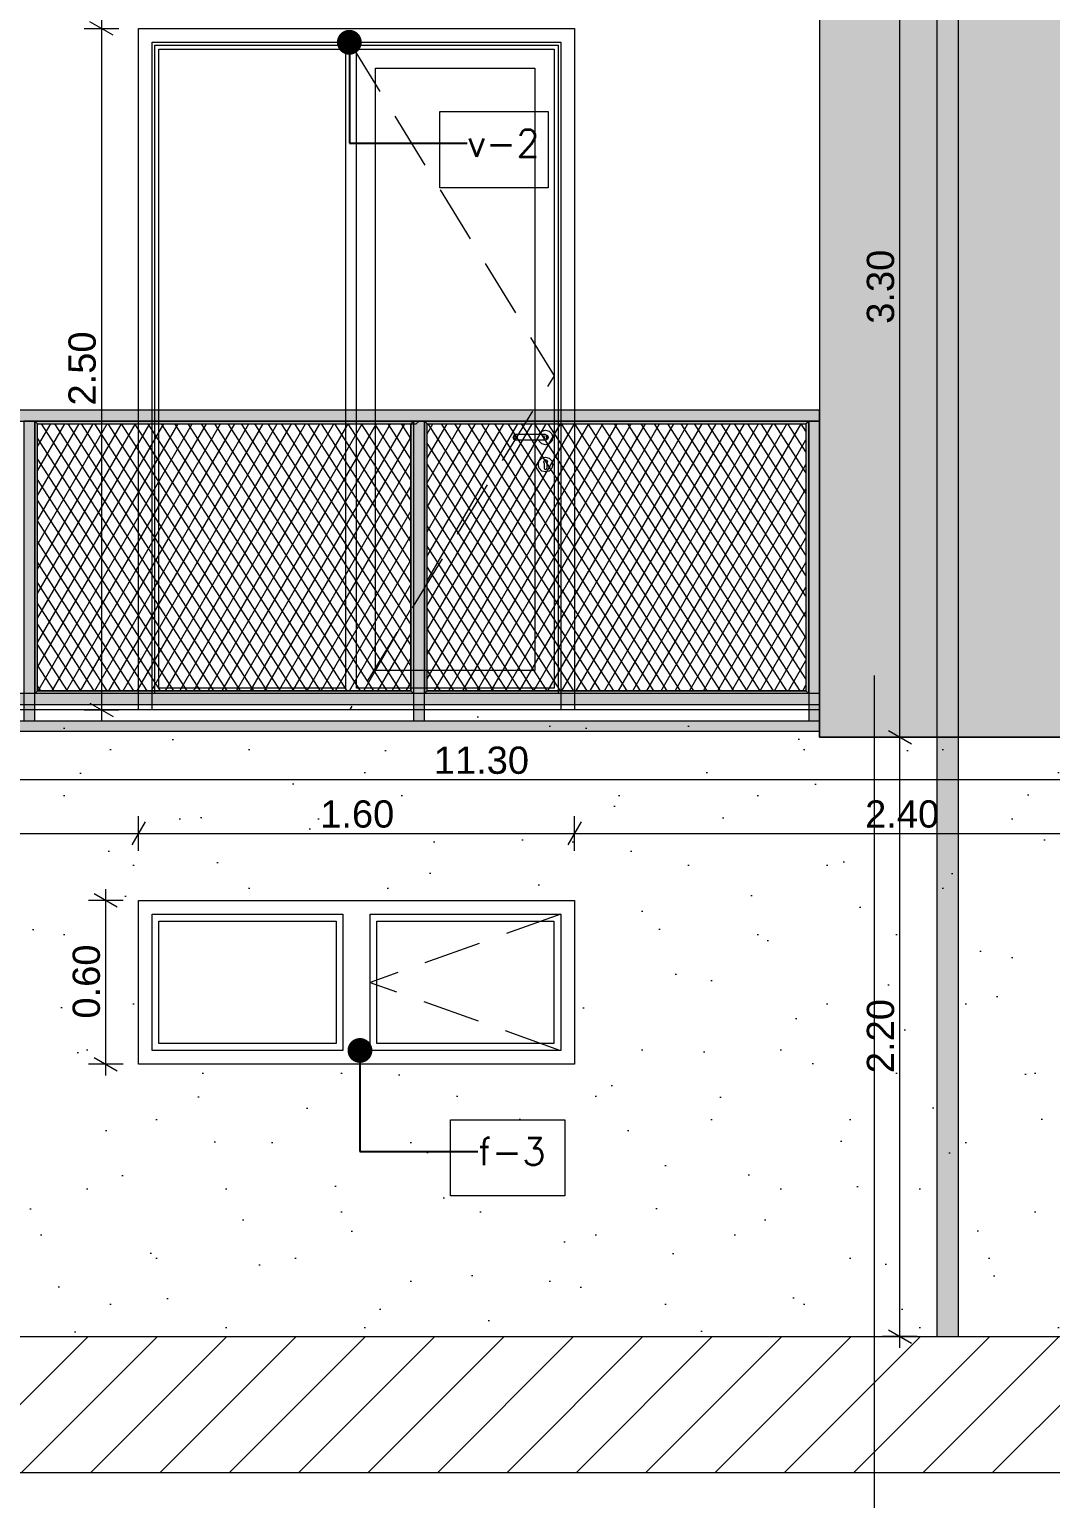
# Model space of a CAD drawing. Header units: millimetres. Extents: x 475616349 to 476941521, y 4620115302 to 4621446928.
# Drawn here: x 476651762 to 476655510, y 4620516726 to 4620522118 of the extents above; entities that cross this region are included whole.
import ezdxf

# ---------------------------------------------------------------- set-up
doc = ezdxf.new("R2010")
doc.units = ezdxf.units.MM
doc.header["$MEASUREMENT"] = 0
doc.linetypes.add('Hidden Line', pattern=[317.5, 211.666667, -105.833333])
for name, color, linetype, lineweight in [('0_Pen_No__250_Pen_No__255', 255, 'Continuous', 0), ('0_Pen_No__250_Pen_No__7', 7, 'Continuous', 0), ('2D Drafting - General_Pen_No__30_Pen_No__9_Pen_No__9_Pen_No__253', 252, 'Continuous', 0), ('2D Drafting - General_Pen_No__30_Pen_No__9_Pen_No__9_Pen_No__7', 7, 'Continuous', 0), ('2D Drafting - General_Pen_No__7_Pen_No__250', 7, 'Continuous', 0), ('2D Drafting - General_Pen_No__7_Pen_No__7', 7, 'Continuous', 0), ('New_2D Drafting - General_Pen_No__2_Pen_No__250', 7, 'Continuous', 0), ('New_2D Drafting - General_Pen_No__30_Pen_No__9_Pen_No__9_Pen_No__255', 255, 'Continuous', 0), ('New_2D Drafting - General_Pen_No__30_Pen_No__9_Pen_No__9_Pen_No__7', 7, 'Continuous', 0), ('New_2D Drafting - General_Pen_No__4', 7, 'Continuous', 0), ('New_2D Drafting - General_Pen_No__42', 250, 'Continuous', 0), ('New_2D Drafting - General_Pen_No__7', 7, 'Continuous', 0), ('New_Structural - Bearing_Pen_No__250', 7, 'Continuous', 0), ('New_Structural - Bearing_Pen_No__7', 7, 'Continuous', 0), ('New_zoma_Pen_No__4', 7, 'Continuous', 0), ('New_zoma_Pen_No__7', 7, 'Continuous', 0), ('Structural - Bearing_Pen_No__7', 7, 'Continuous', 0), ('zoma_Pen_No__142', 142, 'Continuous', 0), ('zoma_Pen_No__5_Pen_No__5_Pen_No__142', 142, 'Continuous', 0)]:
    doc.layers.add(name, color=color, linetype=linetype, lineweight=lineweight)
doc.layers.add('New_zoma', color=7, linetype='Continuous')
doc.layers.add('zoma', color=7, linetype='Continuous')
doc.styles.add('GENERATED_STYLE_1', font='arial.ttf')
doc.styles.add('GENERATED_STYLE_2', font='arial.ttf')
doc.dimstyles.new('GENERATED_STYLE__1', dxfattribs={"dimtxt": 200, "dimasz": 64.421331, "dimexe": 0.18, "dimexo": 3, "dimgap": 0.09, "dimtad": 1, "dimtih": 1, "dimtoh": 1, "dimlfac": 0.001, "dimzin": 0, "dimdsep": 46, "dimtxsty": 'GENERATED_STYLE_2', "dimblk": 'ARROWHEAD_2', "dimblk1": 'ARROWHEAD_2', "dimblk2": 'ARROWHEAD_2', "dimcen": 0.09, "dimclrd": 142, "dimclre": 142, "dimclrt": 142, "dimadec": 0, "dimazin": 0, "dimtfac": 1, "dimtdec": 4, "dimtmove": 0, "dimatfit": 3, "dimfxl": 1, "dimtolj": 1, "dimtzin": 0, "dimarcsym": 0})
doc.dimstyles.new('GENERATED_STYLE__18', dxfattribs={"dimtxt": 100, "dimasz": 64.421331, "dimexe": 0.18, "dimexo": 3, "dimgap": 0.09, "dimtad": 1, "dimtih": 1, "dimtoh": 1, "dimlfac": 0.001, "dimzin": 0, "dimdsep": 46, "dimtxsty": 'GENERATED_STYLE_1', "dimblk": 'ARROWHEAD_2', "dimblk1": 'ARROWHEAD_2', "dimblk2": 'ARROWHEAD_2', "dimcen": 0.09, "dimclrd": 7, "dimclre": 7, "dimclrt": 7, "dimadec": 0, "dimazin": 0, "dimtfac": 1, "dimtdec": 4, "dimtmove": 0, "dimatfit": 3, "dimfxl": 1, "dimtolj": 1, "dimtzin": 0, "dimarcsym": 0})
doc.dimstyles.new('GENERATED_STYLE__19', dxfattribs={"dimtxt": 100, "dimasz": 64.421331, "dimexe": 0.18, "dimexo": 3, "dimgap": 0.09, "dimtad": 1, "dimlfac": 0.001, "dimzin": 0, "dimdsep": 46, "dimtxsty": 'GENERATED_STYLE_1', "dimblk": 'ARROWHEAD_2', "dimblk1": 'ARROWHEAD_2', "dimblk2": 'ARROWHEAD_2', "dimcen": 0.09, "dimclrd": 7, "dimclre": 7, "dimclrt": 7, "dimadec": 0, "dimazin": 0, "dimtfac": 1, "dimtdec": 4, "dimtmove": 0, "dimatfit": 3, "dimfxl": 1, "dimtolj": 1, "dimtzin": 0, "dimarcsym": 0})
doc.dimstyles.new('GENERATED_STYLE__48', dxfattribs={"dimtxt": 0.18, "dimasz": 182.4, "dimexe": 0.18, "dimexo": 0.0625, "dimgap": 0.09, "dimtad": 0, "dimtih": 1, "dimtoh": 1, "dimdec": 4, "dimzin": 0, "dimdsep": 46, "dimcen": 0.09, "dimadec": 0, "dimazin": 0, "dimtfac": 1, "dimtdec": 4, "dimtmove": 0, "dimatfit": 3, "dimldrblk": 'ARROWHEAD_11', "dimfxl": 1, "dimtolj": 1, "dimtzin": 0, "dimarcsym": 0})
pattern_1 = [(60, (476577134.07, 4620325125.74), (-38.971143, 22.5), []), (122.833095, (476577134.07, 4620325125.74), (36.80608, 18.75), [])]

# ---------------------------------------------------------------- blocks, each defined once
blk = doc.blocks.new('*D215', base_point=(476577134.1, 4620325125.7))
at = {"layer": 'zoma_Pen_No__142', "color": 142, "linetype": 'Continuous', "lineweight": 0, "transparency": 16777216}
for p, q in [((476647960.3, 4620514642.2), (476647911.3, 4620514557.4)), ((476647935.8, 4620514536.2), (476647935.8, 4620514663.4)), ((476689711.3, 4620514557.4), (476689760.3, 4620514642.2)), ((476689735.8, 4620514536.2), (476689735.8, 4620514663.4)), ((476647894.3, 4620514599.8), (476647935.8, 4620514599.8)), ((476647935.8, 4620514599.8), (476689735.8, 4620514599.8)), ((476689735.8, 4620514599.8), (476689777.2, 4620514599.8))]:
    blk.add_line(p, q, dxfattribs=at)
at = {"layer": 'zoma_Pen_No__142', "color": 142, "lineweight": 0, "transparency": 16777216, "insert": (476668493.8, 4620514639.8), "char_height": 200, "attachment_point": 7, "style": 'GENERATED_STYLE_2'}
blk.add_mtext('\\A1;{\\pql;\\fArial CYR|b0|i0|c204|p34;41.80}', dxfattribs=at)
blk = doc.blocks.new('ARROWHEAD_2')
at = {"color": 0, "linetype": 'Continuous', "lineweight": 0}
for p, q in [((0, 0), (-1, 0)), ((-0.378, -0.655), (0.378, 0.655))]:
    blk.add_line(p, q, dxfattribs=at)
blk = doc.blocks.new('*D217', base_point=(476577134.1, 4620325125.7))
at = {"layer": 'zoma_Pen_No__142', "color": 142, "linetype": 'Continuous', "lineweight": 0, "transparency": 16777216}
for p, q in [((476648162.5, 4620515328.6), (476648162.5, 4620515455.8)), ((476654662.5, 4620515328.6), (476654662.5, 4620515455.8)), ((476648187, 4620515434.6), (476648138.1, 4620515349.8)), ((476648162.5, 4620515392.2), (476654662.5, 4620515392.2)), ((476654687, 4620515434.6), (476654638.1, 4620515349.8))]:
    blk.add_line(p, q, dxfattribs=at)
at = {"layer": 'zoma_Pen_No__142', "color": 142, "lineweight": 0, "transparency": 16777216, "char_height": 200, "attachment_point": 7, "style": 'GENERATED_STYLE_2'}
for s, insert in [('\\A1;{\\pql;\\fArial CYR|b0|i0|c204|p34;6.50}', (476651146.5, 4620515432.2)), ('\\A1;{\\pql;\\fArial CYR|b0|i0|c204|p34;0.40}', (476654105.9, 4620515432.2))]:
    blk.add_mtext(s, dxfattribs=dict(at, insert=insert))
blk = doc.blocks.new('*D218', base_point=(476577134.1, 4620325125.7))
at = {"layer": 'zoma_Pen_No__142', "color": 142, "linetype": 'Continuous', "lineweight": 0, "transparency": 16777216}
for p, q in [((476654662.5, 4620515328.6), (476654662.5, 4620515455.8)), ((476655062.5, 4620515328.6), (476655062.5, 4620515455.8)), ((476654687, 4620515434.6), (476654638.1, 4620515349.8)), ((476654662.5, 4620515392.2), (476655062.5, 4620515392.2)), ((476655087, 4620515434.6), (476655038.1, 4620515349.8))]:
    blk.add_line(p, q, dxfattribs=at)
blk = doc.blocks.new('*D219', base_point=(476577134.1, 4620325125.7))
at = {"layer": 'zoma_Pen_No__142', "color": 142, "linetype": 'Continuous', "lineweight": 0, "transparency": 16777216}
for p, q in [((476655062.5, 4620515328.6), (476655062.5, 4620515455.8)), ((476661562, 4620515328.6), (476661562, 4620515455.8)), ((476655087, 4620515434.6), (476655038.1, 4620515349.8)), ((476655062.5, 4620515392.2), (476661562, 4620515392.2)), ((476661586.5, 4620515434.6), (476661537.5, 4620515349.8))]:
    blk.add_line(p, q, dxfattribs=at)
at = {"layer": 'zoma_Pen_No__142', "color": 142, "lineweight": 0, "transparency": 16777216, "insert": (476658046.2, 4620515432.2), "char_height": 200, "attachment_point": 7, "style": 'GENERATED_STYLE_2'}
blk.add_mtext('\\A1;{\\pql;\\fArial CYR|b0|i0|c204|p34;6.50}', dxfattribs=at)
blk = doc.blocks.new('*D623', base_point=(476577134.1, 4620325125.7))
at = {"layer": 'New_zoma_Pen_No__4', "color": 7, "linetype": 'Continuous', "lineweight": 0, "transparency": 16777216}
for p, q in [((476647786.6, 4620519406.6), (476647737.7, 4620519321.8)), ((476647762.2, 4620519300.6), (476647762.2, 4620519427.8)), ((476659086.4, 4620519406.6), (476659037.5, 4620519321.8)), ((476659061.9, 4620519300.6), (476659061.9, 4620519427.8)), ((476647720.7, 4620519364.2), (476647762.2, 4620519364.2)), ((476647762.2, 4620519364.2), (476659061.9, 4620519364.2))]:
    blk.add_line(p, q, dxfattribs=at)
at = {"layer": 'New_zoma_Pen_No__7', "color": 7, "lineweight": 0, "transparency": 16777216, "insert": (476653246.1, 4620519384.2), "char_height": 100, "attachment_point": 7, "style": 'GENERATED_STYLE_1'}
blk.add_mtext('\\A1;{\\pql;\\fArial|b0|i0|c0|p34;11.30}', dxfattribs=at)
blk = doc.blocks.new('*D629', base_point=(476577134.1, 4620325125.7))
at = {"layer": 'New_zoma_Pen_No__4', "color": 7, "linetype": 'Continuous', "lineweight": 0, "transparency": 16777216}
for p, q in [((476650962.2, 4620519103.3), (476650962.2, 4620519230.4)), ((476652162.4, 4620519103.3), (476652162.4, 4620519230.4)), ((476650986.6, 4620519209.3), (476650937.7, 4620519124.5)), ((476650962.2, 4620519166.9), (476652162.4, 4620519166.9)), ((476652186.9, 4620519209.3), (476652138, 4620519124.5))]:
    blk.add_line(p, q, dxfattribs=at)
at = {"layer": 'New_zoma_Pen_No__7', "color": 7, "lineweight": 0, "transparency": 16777216, "insert": (476651429.3, 4620519186.9), "char_height": 100, "attachment_point": 7, "style": 'GENERATED_STYLE_1'}
blk.add_mtext('\\A1;{\\pql;\\fArial|b0|i0|c0|p34;1.20}', dxfattribs=at)
blk = doc.blocks.new('*D630', base_point=(476577134.1, 4620325125.7))
at = {"layer": 'New_zoma_Pen_No__4', "color": 7, "linetype": 'Continuous', "lineweight": 0, "transparency": 16777216}
for p, q in [((476652162.4, 4620519103.3), (476652162.4, 4620519230.4)), ((476653762, 4620519103.3), (476653762, 4620519230.4)), ((476652186.9, 4620519209.3), (476652138, 4620519124.5)), ((476652162.4, 4620519166.9), (476653762, 4620519166.9)), ((476653786.5, 4620519209.3), (476653737.5, 4620519124.5))]:
    blk.add_line(p, q, dxfattribs=at)
at = {"layer": 'New_zoma_Pen_No__7', "color": 7, "lineweight": 0, "transparency": 16777216, "insert": (476652829.2, 4620519186.9), "char_height": 100, "attachment_point": 7, "style": 'GENERATED_STYLE_1'}
blk.add_mtext('\\A1;{\\pql;\\fArial|b0|i0|c0|p34;1.60}', dxfattribs=at)
blk = doc.blocks.new('*D631', base_point=(476577134.1, 4620325125.7))
at = {"layer": 'New_zoma_Pen_No__4', "color": 7, "linetype": 'Continuous', "lineweight": 0, "transparency": 16777216}
for p, q in [((476653762, 4620519103.3), (476653762, 4620519230.4)), ((476656162, 4620519103.3), (476656162, 4620519230.4)), ((476653786.5, 4620519209.3), (476653737.5, 4620519124.5)), ((476653762, 4620519166.9), (476656162, 4620519166.9)), ((476656186.5, 4620519209.3), (476656137.5, 4620519124.5))]:
    blk.add_line(p, q, dxfattribs=at)
at = {"layer": 'New_zoma_Pen_No__7', "color": 7, "lineweight": 0, "transparency": 16777216, "insert": (476654829, 4620519186.9), "char_height": 100, "attachment_point": 7, "style": 'GENERATED_STYLE_1'}
blk.add_mtext('\\A1;{\\pql;\\fArial|b0|i0|c0|p34;2.40}', dxfattribs=at)
blk = doc.blocks.new('*D672', base_point=(476577134.1, 4620325125.7))
at = {"layer": 'New_zoma_Pen_No__4', "color": 7, "linetype": 'Continuous', "lineweight": 0, "transparency": 16777216}
for p, q in [((476652084.6, 4620518895.9), (476651999.8, 4620518944.8)), ((476652042.2, 4620518920.4), (476652042.2, 4620518961.8)), ((476652105.7, 4620518920.4), (476651978.6, 4620518920.4)), ((476652042.2, 4620518320.4), (476652042.2, 4620518920.4)), ((476652105.7, 4620518320.4), (476651978.6, 4620518320.4)), ((476651999.8, 4620518344.8), (476652084.6, 4620518295.9)), ((476652042.2, 4620518278.9), (476652042.2, 4620518320.4))]:
    blk.add_line(p, q, dxfattribs=at)
at = {"layer": 'New_zoma_Pen_No__7', "color": 7, "lineweight": 0, "transparency": 16777216, "insert": (476652022.2, 4620518487.3), "char_height": 100, "attachment_point": 7, "rotation": 90, "style": 'GENERATED_STYLE_1'}
blk.add_mtext('\\A1;{\\pql;\\fArial|b0|i0|c0|p34;0.60}', dxfattribs=at)
blk = doc.blocks.new('*D673', base_point=(476577134.1, 4620325125.7))
at = {"layer": 'New_zoma_Pen_No__4', "color": 7, "linetype": 'Continuous', "lineweight": 0, "transparency": 16777216}
for p, q in [((476649305.9, 4620518320.4), (476649178.7, 4620518320.4)), ((476649199.9, 4620518344.8), (476649284.7, 4620518295.9)), ((476649242.3, 4620517320.3), (476649242.3, 4620518320.4)), ((476649199.9, 4620517344.8), (476649284.7, 4620517295.8)), ((476649305.9, 4620517320.3), (476649178.7, 4620517320.3)), ((476649242.3, 4620517278.8), (476649242.3, 4620517320.3))]:
    blk.add_line(p, q, dxfattribs=at)
at = {"layer": 'New_zoma_Pen_No__7', "color": 7, "lineweight": 0, "transparency": 16777216, "insert": (476649222.3, 4620517687.3), "char_height": 100, "attachment_point": 7, "rotation": 90, "style": 'GENERATED_STYLE_1'}
blk.add_mtext('\\A1;{\\pql;\\fArial|b0|i0|c0|p34;1.00}', dxfattribs=at)
blk = doc.blocks.new('*D674', base_point=(476577134.1, 4620325125.7))
at = {"layer": 'New_zoma_Pen_No__4', "color": 7, "linetype": 'Continuous', "lineweight": 0, "transparency": 16777216}
for p, q in [((476649199.9, 4620518944.8), (476649284.7, 4620518895.9)), ((476649305.9, 4620518920.4), (476649178.7, 4620518920.4)), ((476649242.3, 4620518320.4), (476649242.3, 4620518920.4)), ((476649305.9, 4620518320.4), (476649178.7, 4620518320.4)), ((476649199.9, 4620518344.8), (476649284.7, 4620518295.9))]:
    blk.add_line(p, q, dxfattribs=at)
at = {"layer": 'New_zoma_Pen_No__7', "color": 7, "lineweight": 0, "transparency": 16777216, "insert": (476649222.3, 4620518487.3), "char_height": 100, "attachment_point": 7, "rotation": 90, "style": 'GENERATED_STYLE_1'}
blk.add_mtext('\\A1;{\\pql;\\fArial|b0|i0|c0|p34;0.60}', dxfattribs=at)
blk = doc.blocks.new('*D675', base_point=(476577134.1, 4620325125.7))
at = {"layer": 'New_zoma_Pen_No__4', "color": 7, "linetype": 'Continuous', "lineweight": 0, "transparency": 16777216}
for p, q in [((476649284.7, 4620519495.9), (476649199.9, 4620519544.8)), ((476649242.3, 4620519520.4), (476649242.3, 4620519561.8)), ((476649305.9, 4620519520.4), (476649178.7, 4620519520.4)), ((476649242.3, 4620518920.4), (476649242.3, 4620519520.4)), ((476649199.9, 4620518944.8), (476649284.7, 4620518895.9)), ((476649305.9, 4620518920.4), (476649178.7, 4620518920.4))]:
    blk.add_line(p, q, dxfattribs=at)
at = {"layer": 'New_zoma_Pen_No__7', "color": 7, "lineweight": 0, "transparency": 16777216, "insert": (476649222.3, 4620519087.3), "char_height": 100, "attachment_point": 7, "rotation": 90, "style": 'GENERATED_STYLE_1'}
blk.add_mtext('\\A1;{\\pql;\\fArial|b0|i0|c0|p34;0.60}', dxfattribs=at)
blk = doc.blocks.new('*D690', base_point=(476577134.1, 4620325125.7))
at = {"layer": 'New_zoma_Pen_No__4', "color": 7, "linetype": 'Continuous', "lineweight": 0, "transparency": 16777216}
for p, q in [((476652069.1, 4620522095.9), (476651984.4, 4620522144.8)), ((476652026.8, 4620522161.8), (476652026.8, 4620522120.4)), ((476651963.2, 4620522120.4), (476652090.3, 4620522120.4)), ((476652026.8, 4620522120.4), (476652026.8, 4620519620.4)), ((476651984.4, 4620519644.8), (476652069.1, 4620519595.9)), ((476651963.2, 4620519620.4), (476652090.3, 4620519620.4)), ((476652026.8, 4620519620.4), (476652026.8, 4620519578.9))]:
    blk.add_line(p, q, dxfattribs=at)
at = {"layer": 'New_zoma_Pen_No__7', "color": 7, "lineweight": 0, "transparency": 16777216, "insert": (476652006.8, 4620520737.3), "char_height": 100, "attachment_point": 7, "rotation": 90.0002, "style": 'GENERATED_STYLE_1'}
blk.add_mtext('\\A1;{\\pql;\\fArial|b0|i0|c0|p34;2.50}', dxfattribs=at)
blk = doc.blocks.new('*D731', base_point=(476577134.1, 4620325125.7))
at = {"layer": 'New_zoma_Pen_No__4', "color": 7, "linetype": 'Continuous', "lineweight": 0, "transparency": 16777216}
for p, q in [((476654914.2, 4620519544.8), (476654999, 4620519495.9)), ((476655020.2, 4620519520.4), (476654893, 4620519520.4)), ((476654956.6, 4620517320.3), (476654956.6, 4620519520.4)), ((476654914.2, 4620517344.8), (476654999, 4620517295.8)), ((476655020.2, 4620517320.3), (476654893, 4620517320.3)), ((476654956.6, 4620517278.9), (476654956.6, 4620517320.3))]:
    blk.add_line(p, q, dxfattribs=at)
at = {"layer": 'New_zoma_Pen_No__7', "color": 7, "lineweight": 0, "transparency": 16777216, "insert": (476654936.6, 4620518287.3), "char_height": 100, "attachment_point": 7, "rotation": 90, "style": 'GENERATED_STYLE_1'}
blk.add_mtext('\\A1;{\\pql;\\fArial|b0|i0|c0|p34;2.20}', dxfattribs=at)
blk = doc.blocks.new('*D732', base_point=(476577134.1, 4620325125.7))
at = {"layer": 'New_zoma_Pen_No__4', "color": 7, "linetype": 'Continuous', "lineweight": 0, "transparency": 16777216}
for p, q in [((476654914.2, 4620522844.8), (476654999, 4620522795.9)), ((476655020.2, 4620522820.4), (476654893, 4620522820.4)), ((476654956.6, 4620519520.4), (476654956.6, 4620522820.4)), ((476654914.2, 4620519544.8), (476654999, 4620519495.9)), ((476655020.2, 4620519520.4), (476654893, 4620519520.4))]:
    blk.add_line(p, q, dxfattribs=at)
at = {"layer": 'New_zoma_Pen_No__7', "color": 7, "lineweight": 0, "transparency": 16777216, "insert": (476654936.6, 4620521037.3), "char_height": 100, "attachment_point": 7, "rotation": 90, "style": 'GENERATED_STYLE_1'}
blk.add_mtext('\\A1;{\\pql;\\fArial|b0|i0|c0|p34;3.30}', dxfattribs=at)
blk = doc.blocks.new('*D739', base_point=(476577134.1, 4620325125.7))
at = {"layer": 'New_zoma_Pen_No__4', "color": 7, "linetype": 'Continuous', "lineweight": 0, "transparency": 16777216}
for p, q in [((476654686.5, 4620522623.4), (476654637.5, 4620522538.6)), ((476654662, 4620522517.5), (476654662, 4620522644.6)), ((476661937.7, 4620522538.6), (476661986.6, 4620522623.4)), ((476661962.1, 4620522517.5), (476661962.1, 4620522644.6)), ((476654620.6, 4620522581), (476654662, 4620522581)), ((476654662, 4620522581), (476661962.1, 4620522581)), ((476661962.1, 4620522581), (476662003.6, 4620522581))]:
    blk.add_line(p, q, dxfattribs=at)
at = {"layer": 'New_zoma_Pen_No__7', "color": 7, "lineweight": 0, "transparency": 16777216, "insert": (476658179, 4620522601), "char_height": 100, "attachment_point": 7, "style": 'GENERATED_STYLE_1'}
blk.add_mtext('\\A1;{\\pql;\\fArial|b0|i0|c0|p34;7.30}', dxfattribs=at)
blk = doc.blocks.new('ARROWHEAD_11')
at = {"color": 0, "linetype": 'Continuous', "lineweight": 0}
blk.add_line((0, 0), (-1, 0), dxfattribs=at)
at = {"color": 0, "linetype": 'Continuous', "lineweight": 0, "const_width": 0.25, "flags": 128}
blk.add_lwpolyline([(-0.125, 0, 1), (0.125, 0, 1)], format="xyb", close=True, dxfattribs=at)

msp = doc.modelspace()

# ---------------------------------------------------------------- hatches: boundary and pattern name
at = {"layer": '0_Pen_No__250_Pen_No__255', "linetype": 'Continuous', "lineweight": 0, "true_color": 0x3f3f3f}
msp.add_hatch(color=250, dxfattribs=at).paths.add_polyline_path([(476655172.006, 4620517320.31), (476655172.006, 4620529295.176), (476655092.007, 4620529295.176), (476655092.007, 4620517320.31)])
at = {"layer": '2D Drafting - General_Pen_No__30_Pen_No__9_Pen_No__9_Pen_No__253', "linetype": 'Continuous', "lineweight": 0}
h = msp.add_hatch(dxfattribs=at)
h.set_pattern_fill('BRICK___RUNNING_BOND', color=252, style=0, pattern_type=2)
h.set_pattern_definition([(0, (476692910.175, 4620522353.93), (0, 66.64), []), (90, (476692910.17, 4620522353.93), (-244.8, 0), [66.64, -66.64]), (90, (476693032.57, 4620522420.57), (-244.8, 0), [66.64, -66.64])])
h.paths.add_polyline_path([(476647692.13, 4620532819.956), (476647692.13, 4620519520.362), (476648861.998, 4620519520.362), (476648862.006, 4620522120.37), (476648862.006, 4620523542.007), (476648862.006, 4620531720.362), (476648862.006, 4620531932.715), (476648862.006, 4620532420.362), (476654662.006, 4620532420.362), (476654662.006, 4620519520.362), (476661919.968, 4620519520.362), (476661962.147, 4620519520.362), (476661962.147, 4620522820.364), (476661962.147, 4620525320.374), (476661962.147, 4620525944.887), (476661962.147, 4620532420.374), (476665762.003, 4620532420.374), (476665762.003, 4620522120.38), (476665162.198, 4620522120.38), (476665162.198, 4620517320.329), (476668462.159, 4620517320.329), (476668462.159, 4620517320.295), (476668932.159, 4620517320.295), (476668932.159, 4620532819.956), (476661962.147, 4620532819.956), (476655062.006, 4620532819.956)])
h.paths.add_polyline_path([(476661562.006, 4620526020.374), (476655062.006, 4620526020.374), (476655062.006, 4620528520.374), (476661562.006, 4620528520.374)], flags=0)
h.paths.add_polyline_path([(476661562.006, 4620522820.364), (476655062.006, 4620522820.364), (476655062.006, 4620525320.374), (476661562.006, 4620525320.374)], flags=0)
h.paths.add_polyline_path([(476661562.006, 4620529220.374), (476655062.006, 4620529220.374), (476655062.006, 4620531720.361), (476661562.006, 4620531720.361)], flags=0)
h.paths.add_polyline_path([(476656112.047, 4620522120.412), (476656112.047, 4620519620.412), (476657707.931, 4620519620.412), (476657712.047, 4620519620.412), (476657712.047, 4620522120.412)], flags=0)
h.paths.add_polyline_path([(476666262.224, 4620522120.362), (476666262.224, 4620520520.362), (476667862.223, 4620520520.362), (476667862.223, 4620522120.362)], flags=0)
h.paths.add_polyline_path([(476667862.223, 4620530120.362), (476667862.223, 4620531720.362), (476666262.224, 4620531720.362), (476666262.224, 4620530120.362)], flags=0)
h.paths.add_polyline_path([(476666262.228, 4620528520.362), (476666262.228, 4620526920.362), (476667862.228, 4620526920.362), (476667862.228, 4620528520.362)], flags=0)
h.paths.add_polyline_path([(476666262.228, 4620523720.362), (476667862.228, 4620523720.362), (476667862.228, 4620525320.362), (476666262.228, 4620525320.362)], flags=0)
h.paths.add_polyline_path([(476666262.435, 4620518320.362), (476667862.006, 4620518320.362), (476667862.006, 4620518920.362), (476666262.435, 4620518920.362)], flags=0)
at = {"layer": '2D Drafting - General_Pen_No__7_Pen_No__7', "linetype": 'Continuous', "lineweight": 0}
h = msp.add_hatch(dxfattribs=at)
h.set_pattern_fill('MASONRY_BLOCK', style=0, pattern_type=2)
h.set_pattern_definition([(45, (476577134.07, 4620325125.74), (-127.27922, 127.27922), [])])
h.paths.add_polyline_path([(476694428.066, 4620517320.282), (476694428.066, 4620516820.283), (476638024.67, 4620516820.283), (476638024.67, 4620517320.273), (476652661.483, 4620517320.304)])
at = {"layer": 'New_2D Drafting - General_Pen_No__30_Pen_No__9_Pen_No__9_Pen_No__255', "linetype": 'Continuous', "lineweight": 0}
for points in [[(476648862.006, 4620520720.413), (476648862.006, 4620520680.413), (476654662.006, 4620520680.413), (476654662.006, 4620520720.413)], [(476651742.006, 4620519580.362), (476651782.006, 4620519580.362), (476651782.006, 4620520680.413), (476651742.006, 4620520680.413)], [(476651782.006, 4620519680.412), (476651792.006, 4620519690.412), (476651792.006, 4620520670.439), (476651782.006, 4620520680.439)], [(476653182.006, 4620520670.439), (476653192.006, 4620520680.439), (476651782.006, 4620520680.439), (476651792.006, 4620520670.439)], [(476653172.006, 4620519680.386), (476653162.006, 4620519690.386), (476653162.006, 4620520670.413), (476653172.006, 4620520680.413)], [(476653172.006, 4620519580.362), (476653212.006, 4620519580.362), (476653212.006, 4620520680.413), (476653172.006, 4620520680.413)], [(476653212.006, 4620519680.412), (476653222.006, 4620519690.412), (476653222.006, 4620520670.413), (476653212.006, 4620520680.413)], [(476654612.033, 4620520670.413), (476654622.033, 4620520680.413), (476653212.006, 4620520680.413), (476653222.006, 4620520670.413)], [(476654622.006, 4620520680.413), (476654611.92, 4620520670.413), (476654611.92, 4620519690.412), (476654622.006, 4620519680.412)], [(476654622.006, 4620519580.362), (476654662.006, 4620519580.362), (476654662.006, 4620520680.413), (476654622.006, 4620520680.413)], [(476648862.006, 4620519680.412), (476648862.006, 4620519640.412), (476654662.006, 4620519640.412), (476654662.006, 4620519680.412)], [(476653162.006, 4620519690.438), (476653172.033, 4620519680.412), (476651782.006, 4620519680.412), (476651792.033, 4620519690.438)], [(476654611.92, 4620519690.412), (476654622.006, 4620519680.412), (476653212.006, 4620519680.412), (476653222.006, 4620519690.412)], [(476654662.006, 4620519580.362), (476654662.006, 4620519540.362), (476648862.006, 4620519540.362), (476648862.006, 4620519580.362)]]:
    msp.add_hatch(color=255, dxfattribs=at).paths.add_polyline_path(points)
at = {"layer": 'New_2D Drafting - General_Pen_No__42', "linetype": 'Continuous', "lineweight": 0}
h = msp.add_hatch(dxfattribs=at)
h.set_pattern_fill('CUT_STONE', color=250, style=0, pattern_type=2)
h.set_pattern_definition([(45, (476577134.07, 4620325925.74), (-254.55844, 254.55844), [0, -240, 0, -360]), (110, (476577934.07, 4620325925.74), (338.28934, 123.12725), [0, -176, 0, -304])])
h.paths.add_polyline_path([(476647762.159, 4620517320.293), (476659061.93, 4620517320.317), (476659061.93, 4620519520.362), (476654662.006, 4620519520.362), (476654662.006, 4620519620.419), (476648861.998, 4620519620.419), (476648861.998, 4620519520.362), (476647762.159, 4620519520.362)])
h.paths.add_polyline_path([(476649362.586, 4620518320.362), (476649362.586, 4620518920.362), (476650962.158, 4620518920.362), (476650962.158, 4620518320.362)], flags=0)
h.paths.add_polyline_path([(476652162.438, 4620518320.362), (476652162.438, 4620518920.362), (476653762.01, 4620518920.362), (476653762.01, 4620518320.362)], flags=0)
h.paths.add_polyline_path([(476657761.575, 4620518320.362), (476657761.575, 4620518920.362), (476656162.003, 4620518920.362), (476656162.003, 4620518320.362)], flags=0)
at = {"layer": 'New_2D Drafting - General_Pen_No__7', "linetype": 'Continuous', "lineweight": 0}
h = msp.add_hatch(dxfattribs=at)
h.set_pattern_fill('BATT_INSULATION', style=0, pattern_type=2)
h.set_pattern_definition(pattern_1)
h.paths.add_polyline_path([(476651792.006, 4620520670.439), (476653162.006, 4620520670.439), (476653162.006, 4620519690.438), (476651792.006, 4620519690.438)])
h = msp.add_hatch(dxfattribs=at)
h.set_pattern_fill('BATT_INSULATION', style=0, pattern_type=2)
h.set_pattern_definition(pattern_1)
h.paths.add_polyline_path([(476653222.006, 4620520670.413), (476654611.92, 4620520670.413), (476654611.92, 4620519690.412), (476653222.006, 4620519690.412)])

# ---------------------------------------------------------------- linework, layer by layer
at = {"layer": '0_Pen_No__250_Pen_No__7', "color": 7, "linetype": 'Continuous', "lineweight": 0, "flags": 128}
msp.add_lwpolyline([(476655172.006, 4620517320.31), (476655172.006, 4620529295.176), (476655092.007, 4620529295.176), (476655092.007, 4620517320.31)], close=True, dxfattribs=at)
at = {"layer": '2D Drafting - General_Pen_No__30_Pen_No__9_Pen_No__9_Pen_No__7', "color": 7, "linetype": 'Continuous', "lineweight": 0, "flags": 128}
msp.add_lwpolyline([(476661962.147, 4620532819.956), (476655062.006, 4620532819.956), (476647692.13, 4620532819.956), (476647692.13, 4620519520.362), (476648861.998, 4620519520.362), (476648862.006, 4620522120.37), (476648862.006, 4620523542.007), (476648862.006, 4620531720.362), (476648862.006, 4620531932.715), (476648862.006, 4620532420.362), (476654662.006, 4620532420.362), (476654662.006, 4620519520.362), (476661919.968, 4620519520.362)], dxfattribs=at)
at = {"layer": '2D Drafting - General_Pen_No__7_Pen_No__250', "color": 7, "linetype": 'Continuous', "lineweight": 0, "flags": 128}
msp.add_lwpolyline([(476694428.066, 4620517320.282), (476694428.066, 4620516820.283), (476638024.67, 4620516820.283), (476638024.67, 4620517320.273), (476652661.483, 4620517320.304)], close=True, dxfattribs=at)
at = {"layer": '2D Drafting - General_Pen_No__7_Pen_No__7', "color": 7, "linetype": 'Continuous', "lineweight": 0, "flags": 128}
for points in [[(476653758.131, 4620519620.362), (476652162.248, 4620519620.367), (476652162.256, 4620522120.367), (476653762.256, 4620522120.361)], [(476653762.256, 4620522120.361), (476653762.248, 4620519620.362), (476653758.131, 4620519620.362)]]:
    msp.add_lwpolyline(points, dxfattribs=at)
for points in [[(476652212.256, 4620522070.366), (476653712.256, 4620522070.361), (476653712.248, 4620519620.362), (476652212.248, 4620519620.368)], [(476652222.256, 4620522060.366), (476653702.256, 4620522060.361), (476653702.248, 4620519680.363), (476652222.248, 4620519680.368)], [(476652237.256, 4620522045.366), (476652922.256, 4620522045.363), (476652922.248, 4620519700.366), (476652237.248, 4620519700.368)], [(476652962.252, 4620522045.363), (476653687.256, 4620522045.361), (476653687.248, 4620519700.363), (476652962.248, 4620519700.366)], [(476653032.256, 4620521975.363), (476653617.256, 4620521975.361), (476653617.248, 4620519765.363), (476653032.248, 4620519765.365)]]:
    msp.add_lwpolyline(points, close=True, dxfattribs=at)
at = {"layer": '2D Drafting - General_Pen_No__7_Pen_No__7', "color": 7, "linetype": 'Hidden Line', "lineweight": 0, "flags": 128}
for points in [[(476652937.256, 4620522070.363), (476653687.252, 4620520846.238), (476652938.025, 4620519621.649)], [(476653712.01, 4620518870.362), (476653012.224, 4620518620.362), (476653712.01, 4620518370.362)]]:
    msp.add_lwpolyline(points, dxfattribs=at)
at = {"layer": 'New_2D Drafting - General_Pen_No__2_Pen_No__250', "color": 7, "linetype": 'Continuous', "lineweight": 0, "flags": 128}
for points in [[(476653268.799, 4620521815.995), (476653665.8, 4620521815.995), (476653665.8, 4620521536.307), (476653268.799, 4620521536.307)], [(476653307.797, 4620518115.993), (476653726.797, 4620518115.993), (476653726.797, 4620517836.306), (476653307.797, 4620517836.306)]]:
    msp.add_lwpolyline(points, close=True, dxfattribs=at)
at = {"layer": 'New_2D Drafting - General_Pen_No__30_Pen_No__9_Pen_No__9_Pen_No__7', "color": 7, "linetype": 'Continuous', "lineweight": 0, "flags": 128}
for points in [[(476648862.006, 4620520720.413), (476648862.006, 4620520680.413), (476654662.006, 4620520680.413), (476654662.006, 4620520720.413)], [(476651742.006, 4620519580.362), (476651782.006, 4620519580.362), (476651782.006, 4620520680.413), (476651742.006, 4620520680.413)], [(476651782.006, 4620519680.412), (476651792.006, 4620519690.412), (476651792.006, 4620520670.439), (476651782.006, 4620520680.439)], [(476653182.006, 4620520670.439), (476653192.006, 4620520680.439), (476651782.006, 4620520680.439), (476651792.006, 4620520670.439)], [(476653172.006, 4620519680.386), (476653162.006, 4620519690.386), (476653162.006, 4620520670.413), (476653172.006, 4620520680.413)], [(476653172.006, 4620519580.362), (476653212.006, 4620519580.362), (476653212.006, 4620520680.413), (476653172.006, 4620520680.413)], [(476653212.006, 4620519680.412), (476653222.006, 4620519690.412), (476653222.006, 4620520670.413), (476653212.006, 4620520680.413)], [(476654612.033, 4620520670.413), (476654622.033, 4620520680.413), (476653212.006, 4620520680.413), (476653222.006, 4620520670.413)], [(476654622.006, 4620520680.413), (476654611.92, 4620520670.413), (476654611.92, 4620519690.412), (476654622.006, 4620519680.412)], [(476654622.006, 4620519580.362), (476654662.006, 4620519580.362), (476654662.006, 4620520680.413), (476654622.006, 4620520680.413)], [(476648862.006, 4620519680.412), (476648862.006, 4620519640.412), (476654662.006, 4620519640.412), (476654662.006, 4620519680.412)], [(476653162.006, 4620519690.438), (476653172.033, 4620519680.412), (476651782.006, 4620519680.412), (476651792.033, 4620519690.438)], [(476654611.92, 4620519690.412), (476654622.006, 4620519680.412), (476653212.006, 4620519680.412), (476653222.006, 4620519690.412)], [(476654662.006, 4620519580.362), (476654662.006, 4620519540.362), (476648862.006, 4620519540.362), (476648862.006, 4620519580.362)]]:
    msp.add_lwpolyline(points, close=True, dxfattribs=at)
at = {"layer": 'New_2D Drafting - General_Pen_No__4', "color": 7, "linetype": 'Continuous', "lineweight": 0, "flags": 128}
for points in [[(476651792.006, 4620520670.439), (476653162.006, 4620520670.439), (476653162.006, 4620519690.438), (476651792.006, 4620519690.438)], [(476653222.006, 4620520670.413), (476654611.92, 4620520670.413), (476654611.92, 4620519690.412), (476653222.006, 4620519690.412)], [(476647762.159, 4620517320.293), (476659061.93, 4620517320.317), (476659061.93, 4620519520.362), (476654662.006, 4620519520.362), (476654662.006, 4620519620.419), (476648861.998, 4620519620.419), (476648861.998, 4620519520.362), (476647762.159, 4620519520.362)], [(476652162.438, 4620518320.362), (476652162.438, 4620518920.362), (476653762.01, 4620518920.362), (476653762.01, 4620518320.362)]]:
    msp.add_lwpolyline(points, close=True, dxfattribs=at)
at = {"layer": 'New_Structural - Bearing_Pen_No__250', "color": 7, "linetype": 'Continuous', "lineweight": 0}
for p, q in [((476653539.29, 4620520627.433), (476653536.361, 4620520620.362)), ((476653536.361, 4620520620.362), (476653539.29, 4620520613.291)), ((476653540.842, 4620520627.433), (476653538.083, 4620520620.362)), ((476653538.083, 4620520620.362), (476653540.842, 4620520613.291)), ((476653546.361, 4620520630.362), (476653539.29, 4620520627.433)), ((476653545.656, 4620520627.433), (476653543.545, 4620520620.362)), ((476653543.545, 4620520620.362), (476653545.656, 4620520613.291)), ((476653547.503, 4620520630.362), (476653546.361, 4620520630.362)), ((476653550.754, 4620520630.362), (476653547.503, 4620520630.362)), ((476653555.621, 4620520630.362), (476653550.754, 4620520630.362)), ((476653552.862, 4620520627.433), (476653551.719, 4620520620.362)), ((476653551.719, 4620520620.362), (476653552.862, 4620520613.291)), ((476653561.361, 4620520630.362), (476653555.621, 4620520630.362)), ((476653641.361, 4620520630.362), (476653561.361, 4620520630.362)), ((476653632.04, 4620520630.362), (476653632.978, 4620520633.862)), ((476653632.978, 4620520633.862), (476653642.861, 4620520643.745)), ((476653647.101, 4620520630.362), (476653641.361, 4620520630.362)), ((476653642.861, 4620520643.745), (476653656.361, 4620520647.362)), ((476653651.968, 4620520630.362), (476653647.101, 4620520630.362)), ((476653649.86, 4620520627.433), (476653651.003, 4620520620.362)), ((476653651.003, 4620520620.362), (476653649.86, 4620520613.291)), ((476653655.219, 4620520630.362), (476653651.968, 4620520630.362)), ((476653656.361, 4620520630.362), (476653655.219, 4620520630.362)), ((476653656.361, 4620520647.362), (476653669.861, 4620520643.745)), ((476653656.361, 4620520630.362), (476653663.432, 4620520627.433)), ((476653659.177, 4620520620.362), (476653657.065, 4620520613.291)), ((476653657.066, 4620520627.433), (476653659.177, 4620520620.362)), ((476653661.88, 4620520627.433), (476653664.639, 4620520620.362)), ((476653664.639, 4620520620.362), (476653661.88, 4620520613.291)), ((476653663.432, 4620520627.433), (476653666.361, 4620520620.362)), ((476653666.361, 4620520620.362), (476653663.432, 4620520613.291)), ((476653669.861, 4620520643.745), (476653679.744, 4620520633.862)), ((476653679.744, 4620520633.862), (476653683.361, 4620520620.362)), ((476653683.361, 4620520620.362), (476653679.744, 4620520606.862)), ((476653539.29, 4620520613.291), (476653546.361, 4620520610.362)), ((476653547.503, 4620520610.362), (476653546.361, 4620520610.362)), ((476653550.754, 4620520610.362), (476653547.503, 4620520610.362)), ((476653555.621, 4620520610.362), (476653550.754, 4620520610.362)), ((476653561.361, 4620520610.362), (476653555.621, 4620520610.362)), ((476653641.361, 4620520610.362), (476653561.361, 4620520610.362)), ((476653632.978, 4620520606.862), (476653632.04, 4620520610.362)), ((476653642.861, 4620520596.979), (476653632.978, 4620520606.862)), ((476653647.101, 4620520610.362), (476653641.361, 4620520610.362)), ((476653656.361, 4620520593.362), (476653642.861, 4620520596.979)), ((476653651.968, 4620520610.362), (476653647.101, 4620520610.362)), ((476653655.219, 4620520610.362), (476653651.968, 4620520610.362)), ((476653656.361, 4620520610.362), (476653655.219, 4620520610.362)), ((476653663.432, 4620520613.291), (476653656.361, 4620520610.362)), ((476653669.861, 4620520596.979), (476653656.361, 4620520593.362)), ((476653679.744, 4620520606.862), (476653669.861, 4620520596.979)), ((476653629.361, 4620520520.362), (476653632.978, 4620520533.862)), ((476653632.978, 4620520506.862), (476653629.361, 4620520520.362)), ((476653632.978, 4620520533.862), (476653642.861, 4620520543.745)), ((476653642.861, 4620520496.979), (476653632.978, 4620520506.862)), ((476653642.861, 4620520543.745), (476653656.361, 4620520547.362)), ((476653649.64, 4620520532.002), (476653648.893, 4620520530.054)), ((476653648.893, 4620520530.054), (476653651.361, 4620520524.762)), ((476653649.64, 4620520532.002), (476653650.985, 4620520535.506)), ((476653656.361, 4620520537.787), (476653650.985, 4620520535.506)), ((476653651.361, 4620520524.762), (476653651.361, 4620520523.249)), ((476653651.361, 4620520523.249), (476653651.361, 4620520520.362)), ((476653651.361, 4620520520.362), (476653651.361, 4620520517.475)), ((476653651.361, 4620520517.475), (476653651.361, 4620520511.702)), ((476653651.361, 4620520511.702), (476653651.361, 4620520507.862)), ((476653651.361, 4620520507.862), (476653652.825, 4620520504.326)), ((476653656.361, 4620520547.362), (476653669.861, 4620520543.745)), ((476653661.736, 4620520535.506), (476653656.361, 4620520537.787)), ((476653659.896, 4620520504.326), (476653661.361, 4620520507.862)), ((476653661.361, 4620520524.762), (476653663.828, 4620520530.054)), ((476653661.361, 4620520523.249), (476653661.361, 4620520524.762)), ((476653661.361, 4620520523.249), (476653661.361, 4620520520.362)), ((476653661.361, 4620520520.362), (476653661.361, 4620520517.475)), ((476653661.361, 4620520517.475), (476653661.361, 4620520511.702)), ((476653661.361, 4620520511.702), (476653661.361, 4620520507.862)), ((476653663.081, 4620520532.002), (476653661.736, 4620520535.506)), ((476653663.081, 4620520532.002), (476653663.828, 4620520530.054)), ((476653669.861, 4620520543.745), (476653679.743, 4620520533.862)), ((476653679.743, 4620520506.862), (476653669.861, 4620520496.979)), ((476653679.743, 4620520533.862), (476653683.361, 4620520520.362)), ((476653683.361, 4620520520.362), (476653679.743, 4620520506.862)), ((476653656.361, 4620520493.362), (476653642.861, 4620520496.979)), ((476653652.825, 4620520504.326), (476653656.361, 4620520502.862)), ((476653656.361, 4620520502.862), (476653659.896, 4620520504.326)), ((476653669.861, 4620520496.979), (476653656.361, 4620520493.362))]:
    msp.add_line(p, q, dxfattribs=at)
at = {"layer": 'New_Structural - Bearing_Pen_No__7', "color": 7, "linetype": 'Continuous', "lineweight": 0}
for p, q in [((476652162.438, 4620518320.362), (476652162.438, 4620518920.362)), ((476653762.01, 4620518920.362), (476653762.01, 4620518320.362)), ((476652212.438, 4620518370.362), (476652212.438, 4620518870.362)), ((476652212.438, 4620518870.362), (476652912.224, 4620518870.362)), ((476652237.438, 4620518395.362), (476652237.438, 4620518845.362)), ((476652237.438, 4620518845.362), (476652887.224, 4620518845.362)), ((476652887.224, 4620518845.362), (476652887.224, 4620518395.362)), ((476652912.224, 4620518870.362), (476652912.224, 4620518370.362)), ((476653012.224, 4620518370.362), (476653012.224, 4620518870.362)), ((476653012.224, 4620518870.362), (476653712.01, 4620518870.362)), ((476653037.224, 4620518395.362), (476653037.224, 4620518845.362)), ((476653037.224, 4620518845.362), (476653687.01, 4620518845.362)), ((476653687.01, 4620518845.362), (476653687.01, 4620518395.362)), ((476653712.01, 4620518870.362), (476653712.01, 4620518370.362)), ((476652912.224, 4620518370.362), (476652212.438, 4620518370.362)), ((476652887.224, 4620518395.362), (476652237.438, 4620518395.362)), ((476653712.01, 4620518370.362), (476653012.224, 4620518370.362)), ((476653687.01, 4620518395.362), (476653037.224, 4620518395.362)), ((476653762.01, 4620518320.362), (476652162.438, 4620518320.362))]:
    msp.add_line(p, q, dxfattribs=at)
at = {"layer": 'Structural - Bearing_Pen_No__7', "color": 7, "linetype": 'Continuous', "lineweight": 0}
msp.add_line((476652162.438, 4620518920.362), (476653762.01, 4620518920.362), dxfattribs=at)
at = {"layer": 'zoma_Pen_No__5_Pen_No__5_Pen_No__142', "color": 142, "linetype": 'Continuous', "lineweight": 0}
msp.add_line((476654862.159, 4620519746.904), (476654862.159, 4620513661.684), dxfattribs=at)

# ---------------------------------------------------------------- texts
at = {"layer": 'New_2D Drafting - General_Pen_No__2_Pen_No__250', "color": 7, "linetype": 'Continuous', "lineweight": 0, "char_height": 100, "attachment_point": 4}
for s, insert in [('\\A1;{\\pql;\\Ftxt.shx;v-\\Ftxt.shx;2}', (476653368.799, 4620521700.439)), ('\\A1;{\\pql;\\Ftxt.shx;f-\\Ftxt.shx;3}', (476653407.797, 4620517999.837))]:
    msp.add_mtext(s, dxfattribs=dict(at, insert=insert))

# ---------------------------------------------------------------- dimensions: what is measured, and where the dimension line sits
at = {"layer": 'New_zoma', "color": 7, "linetype": 'Continuous', "lineweight": 0}
for base, p1, p2, angle, picture, middle, turn in [((476654956.606, 4620522820.374), (476654662.006, 4620519520.362), (476655062.006, 4620522820.374), 90, '*D732', (476654886.606, 4620521167.222), 90), ((476652026.766, 4620519620.365), (476649361.873, 4620522120.356), (476649361.882, 4620519620.356), 270.000197, '*D690', (476651956.761, 4620520867.218), 90.000197), ((476649242.321, 4620519520.362), (476686362.583, 4620518920.362), (476647692.13, 4620519520.362), 90, '*D675', (476649172.321, 4620519217.215), 90), ((476654956.606, 4620519520.362), (476655092.007, 4620517320.31), (476654662.006, 4620519520.362), 90, '*D731', (476654886.606, 4620518417.189), 90), ((476649242.321, 4620518920.362), (476686362.583, 4620518320.362), (476686362.583, 4620518920.362), 90, '*D674', (476649172.321, 4620518617.215), 90), ((476652042.172, 4620518920.362), (476686362.583, 4620518320.362), (476686362.583, 4620518920.362), 90, '*D672', (476651972.172, 4620518617.215), 90), ((476649242.321, 4620518320.362), (476647692.13, 4620517320.293), (476686362.583, 4620518320.362), 90, '*D673', (476649172.321, 4620517817.181), 90)]:
    dim = msp.add_linear_dim(base=base, p1=p1, p2=p2, angle=angle, dimstyle='GENERATED_STYLE__19', dxfattribs=at)
    dim.commit()
    dim.dimension.update_dxf_attribs({"geometry": picture, "text_midpoint": middle, "dimtype": 160, "text_rotation": turn})
for base, p1, p2, picture, middle in [((476661962.147, 4620522581.028), (476654662.006, 4620519520.362), (476661962.147, 4620519520.362), '*D739', (476658308.93, 4620522651.028)), ((476659061.93, 4620519364.202), (476647762.159, 4620517320.293), (476659061.93, 4620517320.317), '*D623', (476653414.102, 4620519434.202)), ((476652162.438, 4620519166.871), (476650962.159, 4620518920.362), (476652162.438, 4620518920.362), '*D629', (476651559.152, 4620519236.871)), ((476653762.01, 4620519166.871), (476652162.438, 4620518920.362), (476653762.01, 4620518920.362), '*D630', (476652959.078, 4620519236.871)), ((476656162.003, 4620519166.871), (476653762.01, 4620518920.362), (476656162.003, 4620518920.362), '*D631', (476654958.86, 4620519236.871))]:
    dim = msp.add_linear_dim(base=base, p1=p1, p2=p2, dimstyle='GENERATED_STYLE__18', dxfattribs=at)
    dim.commit()
    dim.dimension.update_dxf_attribs({"geometry": picture, "text_midpoint": middle, "dimtype": 160})
at = {"layer": 'zoma', "color": 142, "linetype": 'Continuous', "lineweight": 0}
for base, p1, p2, picture, middle in [((476689735.789, 4620514599.79), (476647935.789, 4620523200.337), (476689735.789, 4620525162.276), '*D215', (476668829.847, 4620514739.79)), ((476655062.529, 4620515392.217), (476654662.529, 4620519850.173), (476655062.529, 4620519989.002), '*D218', (476654365.681, 4620515532.217)), ((476661562.006, 4620515392.217), (476655062.529, 4620519989.002), (476661562.006, 4620515392.217), '*D219', (476658305.975, 4620515532.217)), ((476654662.529, 4620515392.217), (476648162.529, 4620519857.529), (476654662.529, 4620519850.173), '*D217', (476651406.236, 4620515532.217))]:
    dim = msp.add_linear_dim(base=base, p1=p1, p2=p2, dimstyle='GENERATED_STYLE__1', dxfattribs=at)
    dim.commit()
    dim.dimension.update_dxf_attribs({"geometry": picture, "text_midpoint": middle, "dimtype": 160})

# ---------------------------------------------------------------- leaders
at = {"layer": 'New_2D Drafting - General_Pen_No__2_Pen_No__250', "color": 7, "linetype": 'Continuous', "lineweight": 0, "annotation_type": 0, "has_hookline": 1, "hookline_direction": 0, "text_width": 266.667}
for points in [[(476652936.148, 4620522070.363), (476652936.148, 4620521700.439), (476653368.709, 4620521700.439)], [(476652975.146, 4620518370.362), (476652975.146, 4620517999.837), (476653407.707, 4620517999.837)]]:
    msp.add_leader(points, dimstyle='GENERATED_STYLE__48', dxfattribs=at)

doc.saveas('drawing.dxf')
